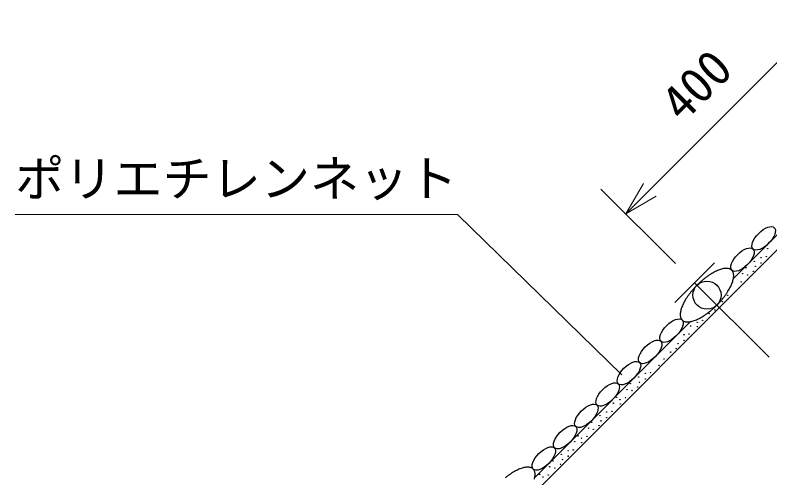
# Model space of a CAD drawing. Units: millimetres, scale not verified. Extents: x 200 to 8200, y 200 to 5838.
# Drawn here: x 1324 to 2399, y 3069 to 3727 of the extents above; entities that cross this region are included whole.
import ezdxf
from ezdxf.enums import TextEntityAlignment as Align

# ---------------------------------------------------------------- set-up
doc = ezdxf.new("R2010")
doc.units = ezdxf.units.MM
doc.header["$LTSCALE"] = 20
for name, color, linetype, lineweight in [('C-STR', 7, 'Continuous', 25), ('C-STR-DIM', 1, 'Continuous', 13), ('C-STR-HTXT', 1, 'Continuous', 13)]:
    doc.layers.add(name, color=color, linetype=linetype, lineweight=lineweight)
doc.styles.add('ＭＳ ゴシック', font='')
doc.styles.get('ＭＳ ゴシック').set_extended_font_data('MS Gothic')

msp = doc.modelspace()

# ---------------------------------------------------------------- linework, layer by layer
at = {"layer": 'C-STR'}
for p, q in [((2347.25, 3352.32), (2557.65, 3562.72)), ((2009.04, 2992.9), (2568.26, 3552.12)), ((2320.17, 3374.73), (2263.6, 3318.17)), ((2397.95, 3240.38), (2291.88, 3346.45)), ((2064.41, 3069.48), (2286.01, 3291.08))]:
    msp.add_line(p, q, dxfattribs=at)
for centre in [(2396.05, 3394.89), (2377.04, 3376.98), (2386.61, 3382.26), (2393.98, 3383.35), (2365.15, 3367.66), (2378.35, 3369.67), (2386.61, 3374.37), (2360.43, 3359.26), (2367.64, 3357.58), (2375.72, 3362.77), (2358.36, 3347.73), (2339.03, 3328.41), (2331.66, 3319.42), (2312.69, 3302.63), (2320.77, 3307.82), (2295.7, 3289.92), (2303.41, 3292.78), (2286.15, 3284.99), (2296.04, 3283.8), (2276.71, 3272.36), (2284.08, 3273.46), (2268.45, 3259.77), (2276.71, 3264.48), (2257.74, 3247.68), (2265.82, 3252.87), (2248.46, 3237.83), (2241.09, 3228.85), (2221.76, 3217.41), (2229.13, 3218.51), (2212.19, 3212.13), (2213.5, 3204.82), (2221.77, 3209.53), (2195.58, 3194.42), (2200.3, 3202.82), (2210.87, 3197.92), (2180.98, 3183.49), (2193.51, 3182.88), (2202.79, 3192.73), (2176.26, 3175.09), (2185.8, 3180.03), (2186.14, 3173.9), (2166.81, 3162.46), (2174.18, 3163.56), (2157.24, 3157.18), (2158.55, 3149.87), (2166.82, 3154.58), (2140.63, 3139.47), (2145.36, 3147.87), (2155.92, 3142.97), (2126.03, 3128.54), (2147.84, 3137.78), (2121.31, 3120.14), (2130.85, 3125.08), (2131.19, 3118.95), (2138.56, 3127.93), (2111.86, 3107.51), (2119.23, 3108.61), (2102.29, 3102.23), (2111.87, 3099.63), (2090.41, 3092.92), (2100.97, 3088.02), (2103.6, 3094.93), (2085.68, 3084.52), (2092.9, 3082.83), (2071.08, 3073.59), (2075.9, 3070.13), (2083.61, 3072.98)]:
    msp.add_circle(centre, 0.3, dxfattribs=at)
at = {"layer": 'C-STR', "color": 3}
msp.add_circle((2309.56, 3328.77), 20, dxfattribs=at)
at = {"layer": 'C-STR'}
for centre, radius, start, end in [((2340.88, 3327.57), 39.68, 105.3049, 109.62992), ((2338.72, 3335.71), 31.26, 100.33954, 105.41315), ((2337.5, 3342.72), 24.14, 94.44603, 100.47713), ((2337.11, 3348.45), 18.4, 87.38455, 94.61565), ((2337.35, 3352.82), 14.02, 78.91358, 87.5801), ((2337.99, 3355.85), 10.93, 68.88374, 79.10992), ((2338.7, 3357.65), 8.99, 57.40605, 69.02993), ((2339.19, 3358.4), 8.1, 45.01549, 57.44312), ((2369.3, 3272.53), 101.86, 124.44349, 126.74129), ((2363.8, 3280.61), 92.09, 122.008, 124.46712), ((2358.21, 3289.63), 81.48, 119.36878, 122.03862), ((2352.87, 3299.22), 70.5, 116.46608, 119.4082), ((2348.07, 3308.99), 59.61, 113.22417, 116.51678), ((2344.02, 3318.56), 49.22, 109.54574, 113.28947), ((2339.12, 3358.35), 8.18, 32.61788, 44.9235), ((2338.22, 3357.81), 9.24, 21.12586, 32.43816), ((2336.23, 3357.08), 11.36, 11.08473, 20.92162), ((2322.43, 3356.85), 25.23, 349.65344, 355.42339), ((2332.98, 3356.49), 14.66, 2.60859, 10.89773), ((2328.38, 3356.33), 19.26, 355.54611, 2.45369), ((2383.49, 3254.85), 124.55, 132.99693, 135.002), ((2381.75, 3256.73), 121.98, 130.96843, 133.00263), ((2378.61, 3260.38), 117.17, 128.88707, 130.9777), ((2374.35, 3265.7), 110.36, 126.7233, 128.90037), ((2288.15, 3368.03), 61.4, 333.53125, 336.7278), ((2297.79, 3363.85), 50.9, 336.77238, 340.39241), ((2306.91, 3360.55), 41.2, 340.4498, 344.61538), ((2315.21, 3358.22), 32.58, 344.68939, 349.55791), ((2373.63, 3263.21), 111.62, 141.11195, 143.26438), ((2378.68, 3259.11), 118.12, 139.03069, 141.10453), ((2382.04, 3256.19), 122.57, 137.00225, 139.02669), ((2383.63, 3254.7), 124.75, 134.9996, 137.00147), ((2259.98, 3383.94), 93.79, 325.55516, 327.96972), ((2268.86, 3378.35), 83.28, 327.99034, 330.60227), ((2278.38, 3372.95), 72.34, 330.62913, 333.49659), ((2350.26, 3279.2), 83.28, 147.99034, 150.60227), ((2359.14, 3273.6), 93.79, 145.55516, 147.96972), ((2367.04, 3268.15), 103.38, 143.27556, 145.53966), ((2240.44, 3398.43), 118.12, 319.03069, 321.10453), ((2245.49, 3394.34), 111.62, 321.11195, 323.26438), ((2252.08, 3389.39), 103.38, 323.27556, 325.53966), ((2321.33, 3293.7), 50.9, 156.77238, 160.39241), ((2330.97, 3289.51), 61.4, 153.53125, 156.7278), ((2340.74, 3284.6), 72.34, 150.62913, 153.49659), ((2237.37, 3400.81), 121.98, 310.96843, 313.00263), ((2235.63, 3402.7), 124.55, 312.99693, 315.002), ((2235.49, 3402.84), 124.75, 314.9996, 317.00147), ((2237.08, 3401.36), 122.57, 317.00225, 319.02669), ((2290.74, 3301.21), 19.26, 175.54611, 182.45369), ((2296.69, 3300.69), 25.23, 169.65344, 175.42339), ((2303.91, 3299.32), 32.58, 164.68939, 169.55791), ((2312.21, 3296.99), 41.2, 160.4498, 164.61538), ((2255.32, 3376.94), 92.09, 302.008, 304.46712), ((2249.82, 3385.02), 101.86, 304.44349, 306.74129), ((2244.77, 3391.85), 110.36, 306.7233, 308.90037), ((2240.51, 3397.17), 117.17, 308.88707, 310.9777), ((2286.14, 3301.05), 14.66, 182.60859, 190.89773), ((2282.89, 3300.47), 11.36, 191.08473, 200.92162), ((2280.9, 3299.74), 9.24, 201.12586, 221.69994), ((2279.93, 3299.15), 8.1, 225.01549, 237.44312), ((2280.42, 3299.9), 8.99, 237.40605, 249.02993), ((2281.13, 3301.69), 10.93, 248.88374, 259.10992), ((2281.77, 3304.72), 14.02, 258.91358, 267.5801), ((2282.01, 3309.09), 18.4, 267.38455, 274.61565), ((2281.62, 3314.82), 24.14, 274.44603, 280.47713), ((2280.4, 3321.84), 31.26, 280.33954, 285.41315), ((2278.24, 3329.97), 39.68, 285.3049, 289.62992), ((2275.1, 3338.98), 49.22, 289.54574, 293.28947), ((2271.05, 3348.55), 59.61, 293.22417, 296.51678), ((2266.25, 3358.33), 70.5, 296.46608, 299.4082), ((2260.91, 3367.92), 81.48, 299.36878, 302.03862), ((2080.96, 2997.77), 92.09, 122.008, 124.46712), ((2075.37, 3006.79), 81.48, 119.36878, 122.03862), ((2070.03, 3016.38), 70.5, 116.46608, 119.4082), ((2065.22, 3026.15), 59.61, 113.22417, 116.51678), ((2061.18, 3035.72), 49.22, 109.54574, 113.28947), ((2058.04, 3044.73), 39.68, 105.3049, 109.62992), ((2055.88, 3052.87), 31.26, 100.33954, 105.41315), ((2054.65, 3059.88), 24.14, 94.44603, 100.47713), ((2054.26, 3065.61), 18.4, 87.38455, 94.61565), ((2054.51, 3069.98), 14.02, 78.91358, 87.5801), ((2055.14, 3073.01), 10.93, 68.88374, 79.10992), ((2055.86, 3074.81), 8.99, 57.40605, 69.02993), ((2056.35, 3075.56), 8.1, 45.01549, 57.44312), ((2056.28, 3075.51), 8.18, 32.61788, 44.9235), ((2055.37, 3074.96), 9.24, 21.12586, 32.43816), ((2053.38, 3074.24), 11.36, 11.08473, 20.92162), ((2050.13, 3073.65), 14.66, 2.60859, 10.89773), ((2091.51, 2982.86), 110.36, 126.7233, 128.90037), ((2086.45, 2989.68), 101.86, 124.44349, 126.74129), ((2032.37, 3075.38), 32.58, 344.68939, 349.55791), ((2039.58, 3074.01), 25.23, 349.65344, 355.42339), ((2045.54, 3073.49), 19.26, 355.54611, 2.45369)]:
    msp.add_arc(centre, radius, start, end, dxfattribs=at)
for centre in [(2390.37, 3409.58), (2360.07, 3379.28), (2259.05, 3278.27), (2228.75, 3247.96), (2198.44, 3217.66), (2168.14, 3187.35), (2137.83, 3157.05), (2107.53, 3126.74), (2077.22, 3096.44)]:
    msp.add_ellipse(centre, major_axis=(15.15, 15.15), ratio=0.466665, dxfattribs=at)
at = {"layer": 'C-STR-DIM'}
for p, q in [((2193.94, 3444.4), (2476.78, 3727.24)), ((2193.94, 3444.4), (2218.94, 3487.7)), ((2264.65, 3373.69), (2158.58, 3479.75)), ((2193.94, 3444.4), (2237.24, 3469.4))]:
    msp.add_line(p, q, dxfattribs=at)
at = {"layer": 'C-STR-HTXT'}
for p, q in [((1324.11, 3443.66), (1954.11, 3443.66)), ((1954.11, 3443.66), (2188.24, 3215.33))]:
    msp.add_line(p, q, dxfattribs=at)

# ---------------------------------------------------------------- texts
at = {"layer": 'C-STR-DIM', "color": 7, "style": 'ＭＳ ゴシック'}
msp.add_text('400', height=51.32, rotation=45, dxfattribs=at).set_placement((2286.35, 3561.6), align=Align.BOTTOM_LEFT)
at = {"layer": 'C-STR-HTXT', "color": 7, "style": 'ＭＳ ゴシック'}
msp.add_text('ポリエチレンネット', height=51.32, dxfattribs=at).set_placement((1324.11, 3453.66), align=Align.BOTTOM_LEFT)

doc.saveas('drawing.dxf')
